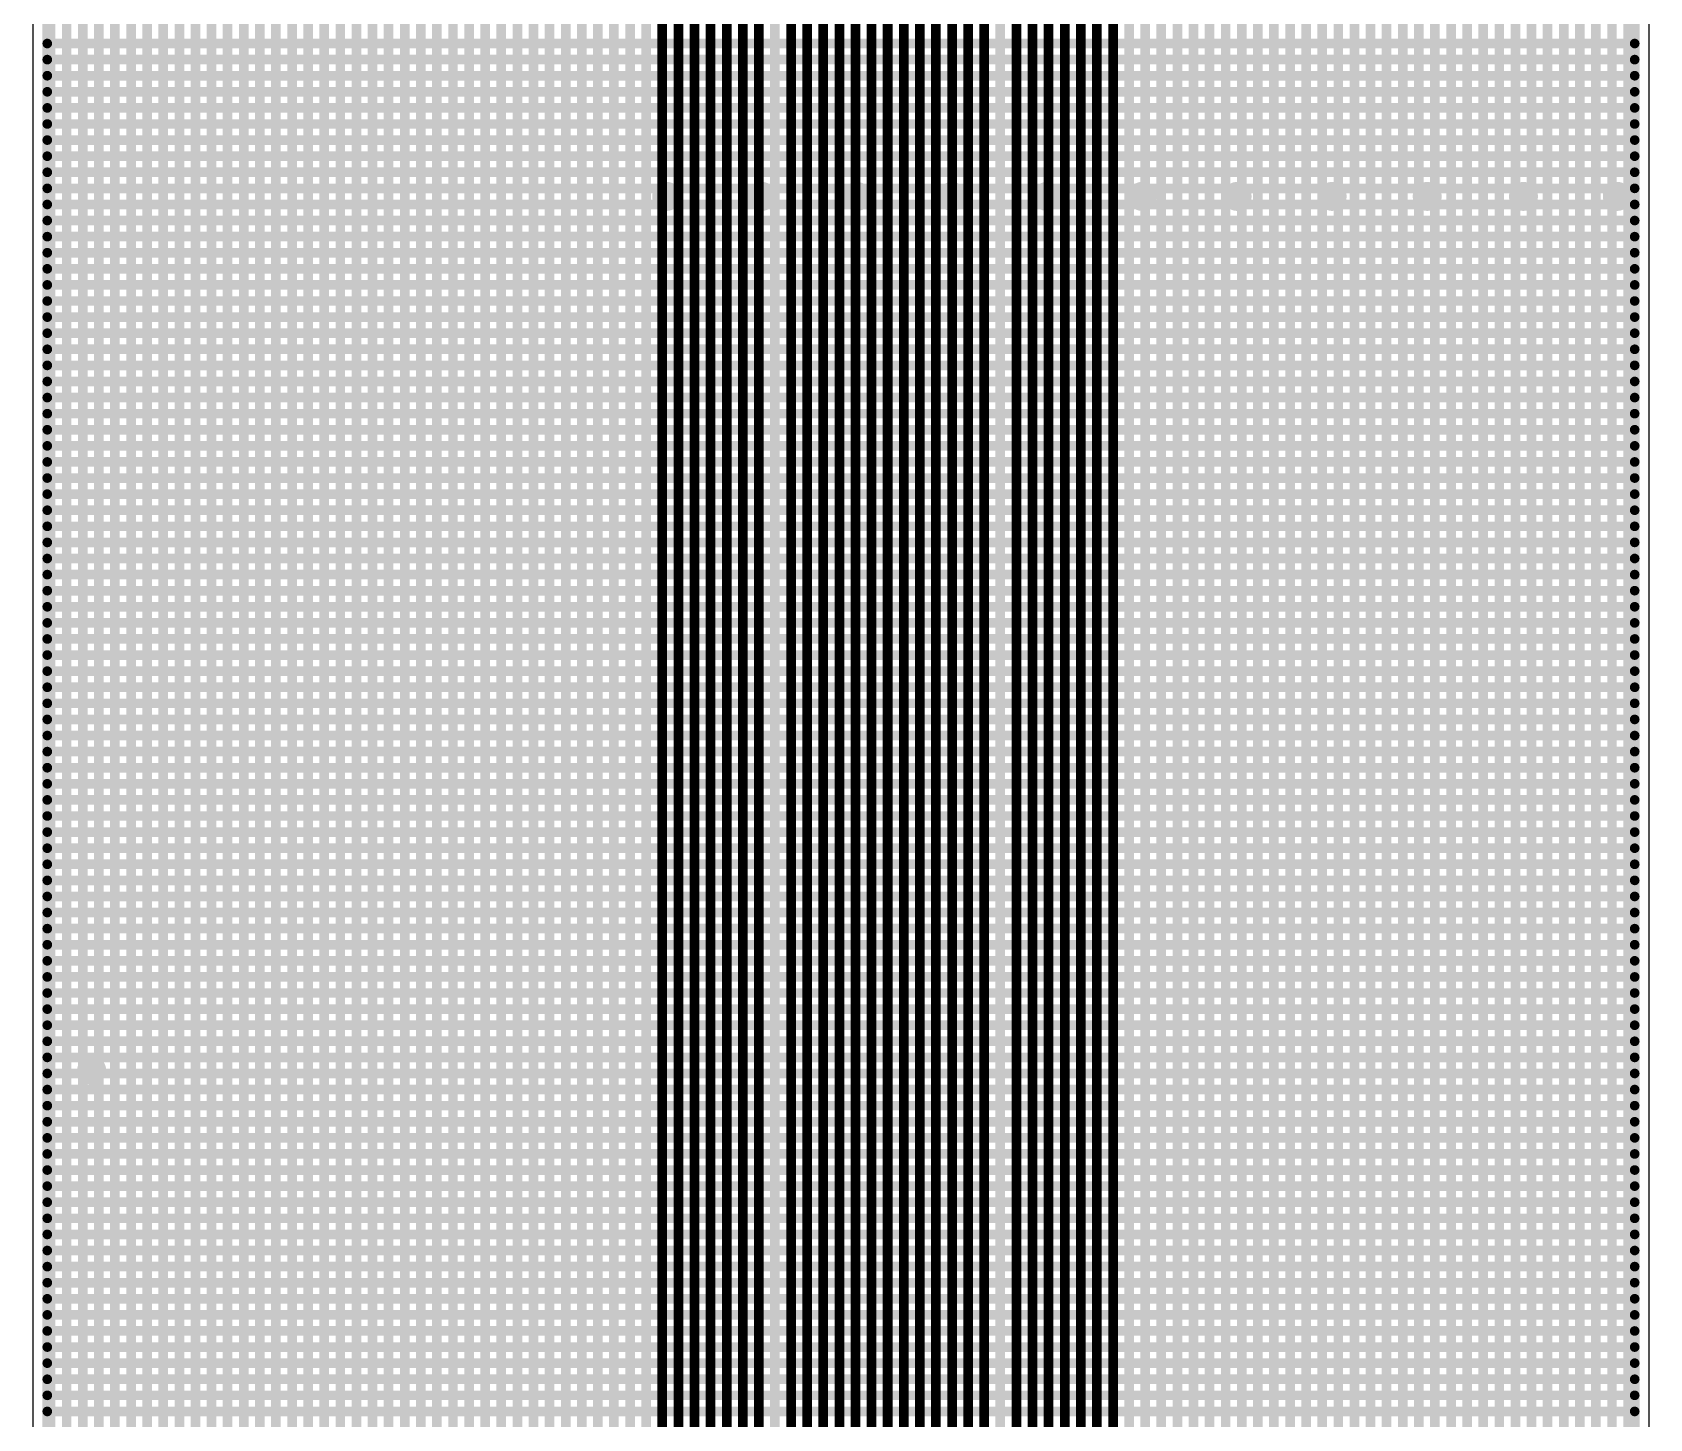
# Model space of a CAD drawing. Header units: millimetres. Extents: x 2260 to 2572, y -21 to 200.
# Drawn here: x 2325.19 to 2350.71, y 84 to 105.88 of the extents above; entities that cross this region are included whole.
import ezdxf

# ---------------------------------------------------------------- set-up
doc = ezdxf.new("R2010")
doc.units = ezdxf.units.MM
doc.layers.get('0').update_dxf_attribs({"lineweight": 18})
doc.layers.add('01', color=1, linetype='Continuous', lineweight=18)

# ---------------------------------------------------------------- blocks, each defined once
blk = doc.blocks.new('PAD_R1')
blk.add_lwpolyline([(0.25, 0, 0.5, 0.5, 1), (-0.25, 0, 0.5, 0.5, 1)], format="xyseb", close=True)

msp = doc.modelspace()

# ---------------------------------------------------------------- linework, layer by layer
at = {"layer": '01'}
msp.add_lwpolyline([(2325.2, 61.929, 0.02, 0.02, 0.414219), (2325.5, 61.629, 0.02, 0.02, 0), (2350.4, 61.629, 0.02, 0.02, 0.414219), (2350.7, 61.929, 0.02, 0.02, 0), (2350.7, 141.291, 0.02, 0.02, 0.414219), (2350.4, 141.591, 0.02, 0.02, 0), (2325.5, 141.591, 0.02, 0.02, 0.414219), (2325.2, 141.291, 0.02, 0.02, 0)], format="xyseb", close=True, dxfattribs=at)
for points in [[(2325.426, 137.536, 0.152, 0.152, 0), (2325.426, 65.729, 0.152, 0.152, 0)], [(2325.478, 137.536, 0.152, 0.152, 0), (2325.478, 65.729, 0.152, 0.152, 0)], [(2325.732, 137.536, 0.152, 0.152, 0), (2325.732, 65.729, 0.152, 0.152, 0)], [(2325.986, 137.536, 0.152, 0.152, 0), (2325.986, 65.729, 0.152, 0.152, 0)], [(2326.24, 137.536, 0.152, 0.152, 0), (2326.24, 65.729, 0.152, 0.152, 0)], [(2326.494, 137.536, 0.152, 0.152, 0), (2326.494, 65.729, 0.152, 0.152, 0)], [(2326.748, 137.536, 0.152, 0.152, 0), (2326.748, 65.729, 0.152, 0.152, 0)], [(2327.002, 137.536, 0.152, 0.152, 0), (2327.002, 65.729, 0.152, 0.152, 0)], [(2327.256, 137.536, 0.152, 0.152, 0), (2327.256, 65.729, 0.152, 0.152, 0)], [(2327.51, 137.536, 0.152, 0.152, 0), (2327.51, 65.729, 0.152, 0.152, 0)], [(2327.764, 137.536, 0.152, 0.152, 0), (2327.764, 65.729, 0.152, 0.152, 0)], [(2328.018, 137.536, 0.152, 0.152, 0), (2328.018, 65.729, 0.152, 0.152, 0)], [(2328.272, 137.536, 0.152, 0.152, 0), (2328.272, 65.729, 0.152, 0.152, 0)], [(2328.526, 137.536, 0.152, 0.152, 0), (2328.526, 65.729, 0.152, 0.152, 0)], [(2328.78, 137.536, 0.152, 0.152, 0), (2328.78, 65.729, 0.152, 0.152, 0)], [(2329.034, 137.536, 0.152, 0.152, 0), (2329.034, 65.729, 0.152, 0.152, 0)], [(2329.288, 137.536, 0.152, 0.152, 0), (2329.288, 65.729, 0.152, 0.152, 0)], [(2329.542, 137.536, 0.152, 0.152, 0), (2329.542, 65.729, 0.152, 0.152, 0)], [(2329.796, 137.536, 0.152, 0.152, 0), (2329.796, 65.729, 0.152, 0.152, 0)], [(2330.05, 137.536, 0.152, 0.152, 0), (2330.05, 65.729, 0.152, 0.152, 0)], [(2330.304, 137.536, 0.152, 0.152, 0), (2330.304, 65.729, 0.152, 0.152, 0)], [(2330.558, 137.536, 0.152, 0.152, 0), (2330.558, 65.729, 0.152, 0.152, 0)], [(2330.812, 137.536, 0.152, 0.152, 0), (2330.812, 65.729, 0.152, 0.152, 0)], [(2331.066, 137.536, 0.152, 0.152, 0), (2331.066, 65.729, 0.152, 0.152, 0)], [(2331.32, 137.536, 0.152, 0.152, 0), (2331.32, 65.729, 0.152, 0.152, 0)], [(2331.574, 137.536, 0.152, 0.152, 0), (2331.574, 65.729, 0.152, 0.152, 0)], [(2331.828, 137.536, 0.152, 0.152, 0), (2331.828, 65.729, 0.152, 0.152, 0)], [(2332.082, 137.536, 0.152, 0.152, 0), (2332.082, 65.729, 0.152, 0.152, 0)], [(2332.336, 137.536, 0.152, 0.152, 0), (2332.336, 65.729, 0.152, 0.152, 0)], [(2332.59, 137.536, 0.152, 0.152, 0), (2332.59, 65.729, 0.152, 0.152, 0)], [(2332.844, 137.536, 0.152, 0.152, 0), (2332.844, 65.729, 0.152, 0.152, 0)], [(2333.098, 137.536, 0.152, 0.152, 0), (2333.098, 65.729, 0.152, 0.152, 0)], [(2333.352, 137.536, 0.152, 0.152, 0), (2333.352, 65.729, 0.152, 0.152, 0)], [(2333.606, 137.536, 0.152, 0.152, 0), (2333.606, 65.729, 0.152, 0.152, 0)], [(2333.86, 137.536, 0.152, 0.152, 0), (2333.86, 65.729, 0.152, 0.152, 0)], [(2334.114, 137.536, 0.152, 0.152, 0), (2334.114, 65.729, 0.152, 0.152, 0)], [(2334.368, 137.536, 0.152, 0.152, 0), (2334.368, 65.729, 0.152, 0.152, 0)], [(2334.622, 137.536, 0.152, 0.152, 0), (2334.622, 65.729, 0.152, 0.152, 0)], [(2334.876, 137.536, 0.152, 0.152, 0), (2334.876, 65.729, 0.152, 0.152, 0)], [(2336.908, 137.536, 0.152, 0.152, 0), (2336.908, 65.729, 0.152, 0.152, 0)], [(2339.169, 69.858, 0.102, 0.102, 0), (2339.169, 137.536, 0.102, 0.102, 0)], [(2339.22, 69.858, 0.102, 0.102, 0), (2339.22, 137.536, 0.102, 0.102, 0)], [(2339.423, 69.908, 0.102, 0.102, 0), (2339.423, 137.536, 0.102, 0.102, 0)], [(2339.474, 69.908, 0.102, 0.102, 0), (2339.474, 137.536, 0.102, 0.102, 0)], [(2339.677, 69.908, 0.102, 0.102, 0), (2339.677, 137.536, 0.102, 0.102, 0)], [(2339.728, 69.908, 0.102, 0.102, 0), (2339.728, 137.536, 0.102, 0.102, 0)], [(2339.931, 69.857, 0.102, 0.102, 0), (2339.931, 137.536, 0.102, 0.102, 0)], [(2339.982, 69.857, 0.102, 0.102, 0), (2339.982, 137.536, 0.102, 0.102, 0)], [(2340.185, 69.716, 0.102, 0.102, 0), (2340.185, 137.536, 0.102, 0.102, 0)], [(2340.236, 69.716, 0.102, 0.102, 0), (2340.236, 137.536, 0.102, 0.102, 0)], [(2340.464, 137.536, 0.152, 0.152, 0), (2340.464, 65.729, 0.152, 0.152, 0)], [(2340.693, 69.873, 0.102, 0.102, 0), (2340.693, 137.536, 0.102, 0.102, 0)], [(2340.744, 69.873, 0.102, 0.102, 0), (2340.744, 137.536, 0.102, 0.102, 0)], [(2340.947, 69.873, 0.102, 0.102, 0), (2340.947, 137.536, 0.102, 0.102, 0)], [(2340.998, 69.873, 0.102, 0.102, 0), (2340.998, 137.536, 0.102, 0.102, 0)], [(2341.201, 69.873, 0.102, 0.102, 0), (2341.201, 137.536, 0.102, 0.102, 0)], [(2341.252, 69.873, 0.102, 0.102, 0), (2341.252, 137.536, 0.102, 0.102, 0)], [(2341.455, 69.873, 0.102, 0.102, 0), (2341.455, 137.536, 0.102, 0.102, 0)], [(2341.506, 69.873, 0.102, 0.102, 0), (2341.506, 137.536, 0.102, 0.102, 0)], [(2341.709, 69.859, 0.102, 0.102, 0), (2341.709, 137.536, 0.102, 0.102, 0)], [(2341.76, 69.859, 0.102, 0.102, 0), (2341.76, 137.536, 0.102, 0.102, 0)], [(2341.963, 69.781, 0.102, 0.102, 0), (2341.963, 137.536, 0.102, 0.102, 0)], [(2342.014, 69.781, 0.102, 0.102, 0), (2342.014, 137.536, 0.102, 0.102, 0)], [(2342.217, 69.546, 0.102, 0.102, 0), (2342.217, 137.536, 0.102, 0.102, 0)], [(2342.268, 69.546, 0.102, 0.102, 0), (2342.268, 137.536, 0.102, 0.102, 0)], [(2342.496, 137.536, 0.152, 0.152, 0), (2342.496, 65.729, 0.152, 0.152, 0)], [(2342.75, 137.536, 0.152, 0.152, 0), (2342.75, 65.729, 0.152, 0.152, 0)], [(2343.004, 137.536, 0.152, 0.152, 0), (2343.004, 65.729, 0.152, 0.152, 0)], [(2343.258, 137.536, 0.152, 0.152, 0), (2343.258, 65.729, 0.152, 0.152, 0)], [(2343.512, 137.536, 0.152, 0.152, 0), (2343.512, 65.729, 0.152, 0.152, 0)], [(2343.766, 137.536, 0.152, 0.152, 0), (2343.766, 65.729, 0.152, 0.152, 0)], [(2344.02, 137.536, 0.152, 0.152, 0), (2344.02, 65.729, 0.152, 0.152, 0)], [(2344.274, 137.536, 0.152, 0.152, 0), (2344.274, 65.729, 0.152, 0.152, 0)], [(2344.528, 137.536, 0.152, 0.152, 0), (2344.528, 65.729, 0.152, 0.152, 0)], [(2344.782, 137.536, 0.152, 0.152, 0), (2344.782, 65.729, 0.152, 0.152, 0)], [(2345.036, 137.536, 0.152, 0.152, 0), (2345.036, 65.729, 0.152, 0.152, 0)], [(2345.29, 137.536, 0.152, 0.152, 0), (2345.29, 65.729, 0.152, 0.152, 0)], [(2345.544, 137.536, 0.152, 0.152, 0), (2345.544, 65.729, 0.152, 0.152, 0)], [(2345.798, 137.536, 0.152, 0.152, 0), (2345.798, 65.729, 0.152, 0.152, 0)], [(2346.052, 137.536, 0.152, 0.152, 0), (2346.052, 65.729, 0.152, 0.152, 0)], [(2346.306, 137.536, 0.152, 0.152, 0), (2346.306, 65.729, 0.152, 0.152, 0)], [(2346.56, 137.536, 0.152, 0.152, 0), (2346.56, 65.729, 0.152, 0.152, 0)], [(2346.814, 137.536, 0.152, 0.152, 0), (2346.814, 65.729, 0.152, 0.152, 0)], [(2347.068, 137.536, 0.152, 0.152, 0), (2347.068, 65.729, 0.152, 0.152, 0)], [(2347.322, 137.536, 0.152, 0.152, 0), (2347.322, 65.729, 0.152, 0.152, 0)], [(2347.576, 137.536, 0.152, 0.152, 0), (2347.576, 65.729, 0.152, 0.152, 0)], [(2347.83, 137.536, 0.152, 0.152, 0), (2347.83, 65.729, 0.152, 0.152, 0)], [(2348.084, 137.536, 0.152, 0.152, 0), (2348.084, 65.729, 0.152, 0.152, 0)], [(2348.338, 137.536, 0.152, 0.152, 0), (2348.338, 65.729, 0.152, 0.152, 0)], [(2348.592, 137.536, 0.152, 0.152, 0), (2348.592, 65.729, 0.152, 0.152, 0)], [(2348.846, 137.536, 0.152, 0.152, 0), (2348.846, 65.729, 0.152, 0.152, 0)], [(2349.1, 137.536, 0.152, 0.152, 0), (2349.1, 65.729, 0.152, 0.152, 0)], [(2349.354, 137.536, 0.152, 0.152, 0), (2349.354, 65.729, 0.152, 0.152, 0)], [(2349.608, 137.536, 0.152, 0.152, 0), (2349.608, 65.729, 0.152, 0.152, 0)], [(2349.862, 137.536, 0.152, 0.152, 0), (2349.862, 65.729, 0.152, 0.152, 0)], [(2350.116, 137.536, 0.152, 0.152, 0), (2350.116, 65.729, 0.152, 0.152, 0)], [(2350.37, 137.536, 0.152, 0.152, 0), (2350.37, 65.729, 0.152, 0.152, 0)], [(2350.474, 137.536, 0.152, 0.152, 0), (2350.474, 65.729, 0.152, 0.152, 0)], [(2335.067, 137.536, 0.0254, 0.0254, 0), (2335.067, 65.729, 0.0254, 0.0254, 0)], [(2337.099, 137.536, 0.0254, 0.0254, 0), (2337.099, 69.872, 0.0254, 0.0254, 0)], [(2339.131, 137.536, 0.0254, 0.0254, 0), (2339.131, 69.811, 0.0254, 0.0254, 0)], [(2339.258, 69.867, 0.0254, 0.0254, 0), (2339.258, 137.536, 0.0254, 0.0254, 0)], [(2339.385, 137.536, 0.0254, 0.0254, 0), (2339.385, 69.903, 0.0254, 0.0254, 0)], [(2339.512, 69.919, 0.0254, 0.0254, 0), (2339.512, 137.536, 0.0254, 0.0254, 0)], [(2339.639, 137.536, 0.0254, 0.0254, 0), (2339.639, 69.919, 0.0254, 0.0254, 0)], [(2339.766, 69.9, 0.0254, 0.0254, 0), (2339.766, 137.536, 0.0254, 0.0254, 0)], [(2339.893, 137.536, 0.0254, 0.0254, 0), (2339.893, 69.865, 0.0254, 0.0254, 0)], [(2340.02, 69.811, 0.0254, 0.0254, 0), (2340.02, 137.536, 0.0254, 0.0254, 0)], [(2340.147, 137.536, 0.0254, 0.0254, 0), (2340.147, 69.722, 0.0254, 0.0254, 0)], [(2340.274, 69.557, 0.0254, 0.0254, 0), (2340.274, 137.536, 0.0254, 0.0254, 0)], [(2340.655, 137.536, 0.0254, 0.0254, 0), (2340.655, 65.729, 0.0254, 0.0254, 0)], [(2340.782, 69.886, 0.0254, 0.0254, 0), (2340.782, 137.536, 0.0254, 0.0254, 0)], [(2340.909, 137.536, 0.0254, 0.0254, 0), (2340.909, 69.886, 0.0254, 0.0254, 0)], [(2341.036, 69.886, 0.0254, 0.0254, 0), (2341.036, 137.536, 0.0254, 0.0254, 0)], [(2341.163, 137.536, 0.0254, 0.0254, 0), (2341.163, 69.886, 0.0254, 0.0254, 0)], [(2341.29, 69.886, 0.0254, 0.0254, 0), (2341.29, 137.536, 0.0254, 0.0254, 0)], [(2341.417, 137.536, 0.0254, 0.0254, 0), (2341.417, 69.886, 0.0254, 0.0254, 0)], [(2341.544, 69.881, 0.0254, 0.0254, 0), (2341.544, 137.536, 0.0254, 0.0254, 0)], [(2341.671, 137.536, 0.0254, 0.0254, 0), (2341.671, 69.87, 0.0254, 0.0254, 0)], [(2341.798, 69.846, 0.0254, 0.0254, 0), (2341.798, 137.536, 0.0254, 0.0254, 0)], [(2341.925, 137.536, 0.0254, 0.0254, 0), (2341.925, 69.788, 0.0254, 0.0254, 0)], [(2342.052, 69.702, 0.0254, 0.0254, 0), (2342.052, 137.536, 0.0254, 0.0254, 0)], [(2342.179, 137.536, 0.0254, 0.0254, 0), (2342.179, 69.55, 0.0254, 0.0254, 0)], [(2342.306, 69.254, 0.0254, 0.0254, 0), (2342.306, 137.536, 0.0254, 0.0254, 0)], [(2335.105, 65.729, 0.102, 0.102, 0), (2335.105, 134.442, 0.102, 0.102, 0)], [(2335.156, 65.729, 0.102, 0.102, 0), (2335.156, 134.442, 0.102, 0.102, 0)], [(2338.115, 134.526, 0.0254, 0.0254, 0), (2338.115, 68.263, 0.0254, 0.0254, 0)], [(2335.194, 65.729, 0.0254, 0.0254, 0), (2335.194, 134.438, 0.0254, 0.0254, 0)], [(2337.988, 68.263, 0.0254, 0.0254, 0), (2337.988, 134.234, 0.0254, 0.0254, 0)], [(2338.153, 68.251, 0.102, 0.102, 0), (2338.153, 134.043, 0.102, 0.102, 0)], [(2338.204, 68.251, 0.102, 0.102, 0), (2338.204, 134.043, 0.102, 0.102, 0)], [(2338.242, 68.263, 0.0254, 0.0254, 0), (2338.242, 134.042, 0.0254, 0.0254, 0)], [(2337.899, 68.251, 0.102, 0.102, 0), (2337.899, 133.747, 0.102, 0.102, 0)], [(2337.861, 133.745, 0.0254, 0.0254, 0), (2337.861, 68.263, 0.0254, 0.0254, 0)], [(2337.95, 68.251, 0.102, 0.102, 0), (2337.95, 133.747, 0.102, 0.102, 0)], [(2335.321, 133.518, 0.0254, 0.0254, 0), (2335.321, 65.729, 0.0254, 0.0254, 0)], [(2338.369, 133.557, 0.0254, 0.0254, 0), (2338.369, 68.263, 0.0254, 0.0254, 0)], [(2335.359, 65.729, 0.102, 0.102, 0), (2335.359, 133.416, 0.102, 0.102, 0)], [(2335.41, 65.729, 0.102, 0.102, 0), (2335.41, 133.416, 0.102, 0.102, 0)], [(2335.448, 65.729, 0.0254, 0.0254, 0), (2335.448, 133.409, 0.0254, 0.0254, 0)], [(2335.613, 65.729, 0.102, 0.102, 0), (2335.613, 133.349, 0.102, 0.102, 0)], [(2335.575, 133.358, 0.0254, 0.0254, 0), (2335.575, 65.729, 0.0254, 0.0254, 0)], [(2335.664, 65.729, 0.102, 0.102, 0), (2335.664, 133.349, 0.102, 0.102, 0)], [(2335.702, 65.729, 0.0254, 0.0254, 0), (2335.702, 133.338, 0.0254, 0.0254, 0)], [(2335.867, 65.729, 0.102, 0.102, 0), (2335.867, 133.339, 0.102, 0.102, 0)], [(2335.829, 133.33, 0.0254, 0.0254, 0), (2335.829, 65.729, 0.0254, 0.0254, 0)], [(2335.918, 65.729, 0.102, 0.102, 0), (2335.918, 133.339, 0.102, 0.102, 0)], [(2335.956, 65.729, 0.0254, 0.0254, 0), (2335.956, 133.327, 0.0254, 0.0254, 0)], [(2336.121, 65.729, 0.102, 0.102, 0), (2336.121, 133.339, 0.102, 0.102, 0)], [(2336.083, 133.327, 0.0254, 0.0254, 0), (2336.083, 65.729, 0.0254, 0.0254, 0)], [(2336.172, 65.729, 0.102, 0.102, 0), (2336.172, 133.339, 0.102, 0.102, 0)], [(2336.21, 65.729, 0.0254, 0.0254, 0), (2336.21, 133.327, 0.0254, 0.0254, 0)], [(2336.375, 65.729, 0.102, 0.102, 0), (2336.375, 133.339, 0.102, 0.102, 0)], [(2336.337, 133.327, 0.0254, 0.0254, 0), (2336.337, 65.729, 0.0254, 0.0254, 0)], [(2336.426, 65.729, 0.102, 0.102, 0), (2336.426, 133.339, 0.102, 0.102, 0)], [(2336.464, 65.729, 0.0254, 0.0254, 0), (2336.464, 133.327, 0.0254, 0.0254, 0)], [(2336.629, 65.729, 0.102, 0.102, 0), (2336.629, 133.339, 0.102, 0.102, 0)], [(2336.591, 133.327, 0.0254, 0.0254, 0), (2336.591, 65.729, 0.0254, 0.0254, 0)], [(2336.68, 65.729, 0.102, 0.102, 0), (2336.68, 133.339, 0.102, 0.102, 0)], [(2336.718, 65.729, 0.0254, 0.0254, 0), (2336.718, 133.327, 0.0254, 0.0254, 0)], [(2337.137, 69.859, 0.102, 0.102, 0), (2337.137, 133.339, 0.102, 0.102, 0)], [(2337.188, 69.859, 0.102, 0.102, 0), (2337.188, 133.339, 0.102, 0.102, 0)], [(2337.226, 69.872, 0.0254, 0.0254, 0), (2337.226, 133.327, 0.0254, 0.0254, 0)], [(2337.391, 69.859, 0.102, 0.102, 0), (2337.391, 133.339, 0.102, 0.102, 0)], [(2337.353, 133.327, 0.0254, 0.0254, 0), (2337.353, 69.872, 0.0254, 0.0254, 0)], [(2337.442, 69.859, 0.102, 0.102, 0), (2337.442, 133.339, 0.102, 0.102, 0)], [(2337.48, 69.872, 0.0254, 0.0254, 0), (2337.48, 133.327, 0.0254, 0.0254, 0)], [(2337.645, 68.251, 0.102, 0.102, 0), (2337.645, 133.339, 0.102, 0.102, 0)], [(2337.607, 133.327, 0.0254, 0.0254, 0), (2337.607, 68.263, 0.0254, 0.0254, 0)], [(2337.696, 68.251, 0.102, 0.102, 0), (2337.696, 133.339, 0.102, 0.102, 0)], [(2337.734, 68.263, 0.0254, 0.0254, 0), (2337.734, 133.327, 0.0254, 0.0254, 0)], [(2338.407, 68.251, 0.102, 0.102, 0), (2338.407, 133.339, 0.102, 0.102, 0)], [(2338.458, 68.251, 0.102, 0.102, 0), (2338.458, 133.339, 0.102, 0.102, 0)], [(2338.496, 65.729, 0.0254, 0.0254, 0), (2338.496, 133.327, 0.0254, 0.0254, 0)], [(2338.661, 69.39, 0.102, 0.102, 0), (2338.661, 133.339, 0.102, 0.102, 0)], [(2338.623, 133.327, 0.0254, 0.0254, 0), (2338.623, 65.729, 0.0254, 0.0254, 0)], [(2338.712, 69.39, 0.102, 0.102, 0), (2338.712, 133.339, 0.102, 0.102, 0)], [(2338.75, 69.392, 0.0254, 0.0254, 0), (2338.75, 133.327, 0.0254, 0.0254, 0)], [(2338.915, 69.725, 0.102, 0.102, 0), (2338.915, 133.339, 0.102, 0.102, 0)], [(2338.877, 133.327, 0.0254, 0.0254, 0), (2338.877, 69.615, 0.0254, 0.0254, 0)], [(2338.966, 69.725, 0.102, 0.102, 0), (2338.966, 133.339, 0.102, 0.102, 0)], [(2339.004, 69.731, 0.0254, 0.0254, 0), (2339.004, 133.327, 0.0254, 0.0254, 0)], [(2350.474, 105.701, 0.152, 0.152, 0), (2325.426, 105.701, 0.152, 0.152, 0)], [(2350.474, 105.447, 0.152, 0.152, 0), (2325.426, 105.447, 0.152, 0.152, 0)], [(2350.474, 105.193, 0.152, 0.152, 0), (2325.426, 105.193, 0.152, 0.152, 0)], [(2350.474, 104.939, 0.152, 0.152, 0), (2325.426, 104.939, 0.152, 0.152, 0)], [(2350.474, 104.685, 0.152, 0.152, 0), (2325.426, 104.685, 0.152, 0.152, 0)], [(2350.474, 104.431, 0.152, 0.152, 0), (2325.426, 104.431, 0.152, 0.152, 0)], [(2350.474, 104.177, 0.152, 0.152, 0), (2325.426, 104.177, 0.152, 0.152, 0)], [(2350.474, 103.923, 0.152, 0.152, 0), (2325.426, 103.923, 0.152, 0.152, 0)], [(2350.474, 103.669, 0.152, 0.152, 0), (2325.426, 103.669, 0.152, 0.152, 0)], [(2350.474, 103.415, 0.152, 0.152, 0), (2325.426, 103.415, 0.152, 0.152, 0)], [(2350.474, 103.161, 0.152, 0.152, 0), (2325.426, 103.161, 0.152, 0.152, 0)], [(2350.474, 102.907, 0.152, 0.152, 0), (2325.426, 102.907, 0.152, 0.152, 0)], [(2350.474, 102.653, 0.152, 0.152, 0), (2325.426, 102.653, 0.152, 0.152, 0)], [(2350.474, 102.399, 0.152, 0.152, 0), (2325.426, 102.399, 0.152, 0.152, 0)], [(2350.474, 102.145, 0.152, 0.152, 0), (2325.426, 102.145, 0.152, 0.152, 0)], [(2350.474, 101.891, 0.152, 0.152, 0), (2325.426, 101.891, 0.152, 0.152, 0)], [(2350.474, 101.637, 0.152, 0.152, 0), (2325.426, 101.637, 0.152, 0.152, 0)], [(2350.474, 101.383, 0.152, 0.152, 0), (2325.426, 101.383, 0.152, 0.152, 0)], [(2350.474, 101.129, 0.152, 0.152, 0), (2325.426, 101.129, 0.152, 0.152, 0)], [(2350.474, 100.875, 0.152, 0.152, 0), (2325.426, 100.875, 0.152, 0.152, 0)], [(2350.474, 100.621, 0.152, 0.152, 0), (2325.426, 100.621, 0.152, 0.152, 0)], [(2350.474, 100.367, 0.152, 0.152, 0), (2325.426, 100.367, 0.152, 0.152, 0)], [(2350.474, 100.113, 0.152, 0.152, 0), (2325.426, 100.113, 0.152, 0.152, 0)], [(2350.474, 99.859, 0.152, 0.152, 0), (2325.426, 99.859, 0.152, 0.152, 0)], [(2350.474, 99.605, 0.152, 0.152, 0), (2325.426, 99.605, 0.152, 0.152, 0)], [(2350.474, 99.351, 0.152, 0.152, 0), (2325.426, 99.351, 0.152, 0.152, 0)], [(2350.474, 99.097, 0.152, 0.152, 0), (2325.426, 99.097, 0.152, 0.152, 0)], [(2350.474, 98.843, 0.152, 0.152, 0), (2325.426, 98.843, 0.152, 0.152, 0)], [(2350.474, 98.589, 0.152, 0.152, 0), (2325.426, 98.589, 0.152, 0.152, 0)], [(2350.474, 98.335, 0.152, 0.152, 0), (2325.426, 98.335, 0.152, 0.152, 0)], [(2350.474, 98.081, 0.152, 0.152, 0), (2325.426, 98.081, 0.152, 0.152, 0)], [(2350.474, 97.827, 0.152, 0.152, 0), (2325.426, 97.827, 0.152, 0.152, 0)], [(2350.474, 97.573, 0.152, 0.152, 0), (2325.426, 97.573, 0.152, 0.152, 0)], [(2350.474, 97.319, 0.152, 0.152, 0), (2325.426, 97.319, 0.152, 0.152, 0)], [(2350.474, 97.065, 0.152, 0.152, 0), (2325.426, 97.065, 0.152, 0.152, 0)], [(2350.474, 96.811, 0.152, 0.152, 0), (2325.426, 96.811, 0.152, 0.152, 0)], [(2350.474, 96.557, 0.152, 0.152, 0), (2325.426, 96.557, 0.152, 0.152, 0)], [(2350.474, 96.303, 0.152, 0.152, 0), (2325.426, 96.303, 0.152, 0.152, 0)], [(2350.474, 96.049, 0.152, 0.152, 0), (2325.426, 96.049, 0.152, 0.152, 0)], [(2350.474, 95.795, 0.152, 0.152, 0), (2325.426, 95.795, 0.152, 0.152, 0)], [(2350.474, 95.541, 0.152, 0.152, 0), (2325.426, 95.541, 0.152, 0.152, 0)], [(2350.474, 95.287, 0.152, 0.152, 0), (2325.426, 95.287, 0.152, 0.152, 0)], [(2350.474, 95.033, 0.152, 0.152, 0), (2325.426, 95.033, 0.152, 0.152, 0)], [(2350.474, 94.779, 0.152, 0.152, 0), (2325.426, 94.779, 0.152, 0.152, 0)], [(2350.474, 94.525, 0.152, 0.152, 0), (2325.426, 94.525, 0.152, 0.152, 0)], [(2350.474, 94.271, 0.152, 0.152, 0), (2325.426, 94.271, 0.152, 0.152, 0)], [(2350.474, 94.017, 0.152, 0.152, 0), (2325.426, 94.017, 0.152, 0.152, 0)], [(2350.474, 93.763, 0.152, 0.152, 0), (2325.426, 93.763, 0.152, 0.152, 0)], [(2350.474, 93.509, 0.152, 0.152, 0), (2325.426, 93.509, 0.152, 0.152, 0)], [(2350.474, 93.255, 0.152, 0.152, 0), (2325.426, 93.255, 0.152, 0.152, 0)], [(2350.474, 93.001, 0.152, 0.152, 0), (2325.426, 93.001, 0.152, 0.152, 0)], [(2350.474, 92.747, 0.152, 0.152, 0), (2325.426, 92.747, 0.152, 0.152, 0)], [(2350.474, 92.493, 0.152, 0.152, 0), (2325.426, 92.493, 0.152, 0.152, 0)], [(2350.474, 92.239, 0.152, 0.152, 0), (2325.426, 92.239, 0.152, 0.152, 0)], [(2350.474, 91.985, 0.152, 0.152, 0), (2325.426, 91.985, 0.152, 0.152, 0)], [(2350.474, 91.731, 0.152, 0.152, 0), (2325.426, 91.731, 0.152, 0.152, 0)], [(2350.474, 91.477, 0.152, 0.152, 0), (2325.426, 91.477, 0.152, 0.152, 0)], [(2350.474, 91.223, 0.152, 0.152, 0), (2325.426, 91.223, 0.152, 0.152, 0)], [(2350.474, 90.969, 0.152, 0.152, 0), (2325.426, 90.969, 0.152, 0.152, 0)], [(2350.474, 90.715, 0.152, 0.152, 0), (2325.426, 90.715, 0.152, 0.152, 0)], [(2350.474, 90.461, 0.152, 0.152, 0), (2325.426, 90.461, 0.152, 0.152, 0)], [(2350.474, 90.207, 0.152, 0.152, 0), (2325.426, 90.207, 0.152, 0.152, 0)], [(2350.474, 89.953, 0.152, 0.152, 0), (2325.426, 89.953, 0.152, 0.152, 0)], [(2350.474, 89.699, 0.152, 0.152, 0), (2325.426, 89.699, 0.152, 0.152, 0)], [(2350.474, 89.445, 0.152, 0.152, 0), (2325.426, 89.445, 0.152, 0.152, 0)], [(2350.474, 89.191, 0.152, 0.152, 0), (2325.426, 89.191, 0.152, 0.152, 0)], [(2350.474, 88.937, 0.152, 0.152, 0), (2325.426, 88.937, 0.152, 0.152, 0)], [(2350.474, 88.683, 0.152, 0.152, 0), (2325.426, 88.683, 0.152, 0.152, 0)], [(2350.474, 88.429, 0.152, 0.152, 0), (2325.426, 88.429, 0.152, 0.152, 0)], [(2350.474, 88.175, 0.152, 0.152, 0), (2325.426, 88.175, 0.152, 0.152, 0)], [(2350.474, 87.921, 0.152, 0.152, 0), (2325.426, 87.921, 0.152, 0.152, 0)], [(2350.474, 87.667, 0.152, 0.152, 0), (2325.426, 87.667, 0.152, 0.152, 0)], [(2350.474, 87.413, 0.152, 0.152, 0), (2325.426, 87.413, 0.152, 0.152, 0)], [(2350.474, 87.159, 0.152, 0.152, 0), (2325.426, 87.159, 0.152, 0.152, 0)], [(2350.474, 86.905, 0.152, 0.152, 0), (2325.426, 86.905, 0.152, 0.152, 0)], [(2350.474, 86.651, 0.152, 0.152, 0), (2325.426, 86.651, 0.152, 0.152, 0)], [(2350.474, 86.397, 0.152, 0.152, 0), (2325.426, 86.397, 0.152, 0.152, 0)], [(2350.474, 86.143, 0.152, 0.152, 0), (2325.426, 86.143, 0.152, 0.152, 0)], [(2350.474, 85.889, 0.152, 0.152, 0), (2325.426, 85.889, 0.152, 0.152, 0)], [(2350.474, 85.635, 0.152, 0.152, 0), (2325.426, 85.635, 0.152, 0.152, 0)], [(2350.474, 85.381, 0.152, 0.152, 0), (2325.426, 85.381, 0.152, 0.152, 0)], [(2350.474, 85.127, 0.152, 0.152, 0), (2325.426, 85.127, 0.152, 0.152, 0)], [(2350.474, 84.873, 0.152, 0.152, 0), (2325.426, 84.873, 0.152, 0.152, 0)], [(2350.474, 84.619, 0.152, 0.152, 0), (2325.426, 84.619, 0.152, 0.152, 0)], [(2350.474, 84.365, 0.152, 0.152, 0), (2325.426, 84.365, 0.152, 0.152, 0)], [(2350.474, 84.111, 0.152, 0.152, 0), (2325.426, 84.111, 0.152, 0.152, 0)]]:
    msp.add_lwpolyline(points, format="xyseb", dxfattribs=at)

# ---------------------------------------------------------------- block references
for p, xscale, yscale in [((2325.426, 105.701), -0.1524, 0.1524), ((2350.474, 105.701), -0.1524, 0.1524), ((2325.426, 105.447), -0.1524, 0.1524), ((2350.474, 105.447), -0.1524, 0.1524), ((2325.426, 105.193), -0.1524, 0.1524), ((2350.474, 105.193), -0.1524, 0.1524), ((2325.426, 104.939), -0.1524, 0.1524), ((2350.474, 104.939), -0.1524, 0.1524), ((2325.426, 104.685), -0.1524, 0.1524), ((2350.474, 104.685), -0.1524, 0.1524), ((2325.426, 104.431), -0.1524, 0.1524), ((2350.474, 104.431), -0.1524, 0.1524), ((2325.426, 104.177), -0.1524, 0.1524), ((2350.474, 104.177), -0.1524, 0.1524), ((2325.426, 103.923), -0.1524, 0.1524), ((2350.474, 103.923), -0.1524, 0.1524), ((2325.426, 103.669), -0.1524, 0.1524), ((2350.474, 103.669), -0.1524, 0.1524), ((2325.426, 103.415), -0.1524, 0.1524), ((2335.2, 103.288), -0.456945, 0.456945), ((2336.7, 103.288), -0.456945, 0.456945), ((2338.2, 103.288), -0.456945, 0.456945), ((2339.7, 103.288), -0.456945, 0.456945), ((2341.2, 103.288), -0.456945, 0.456945), ((2342.7, 103.288), -0.456945, 0.456945), ((2344.2, 103.288), -0.456945, 0.456945), ((2345.7, 103.288), -0.456945, 0.456945), ((2347.2, 103.288), -0.456945, 0.456945), ((2348.719, 103.288), -0.456945, 0.456945), ((2350.2, 103.288), -0.456945, 0.456945), ((2350.474, 103.415), -0.1524, 0.1524), ((2325.426, 103.161), -0.1524, 0.1524), ((2350.474, 103.161), -0.1524, 0.1524), ((2325.426, 102.907), -0.1524, 0.1524), ((2350.474, 102.907), -0.1524, 0.1524), ((2325.426, 102.653), -0.1524, 0.1524), ((2350.474, 102.653), -0.1524, 0.1524), ((2325.426, 102.399), -0.1524, 0.1524), ((2350.474, 102.399), -0.1524, 0.1524), ((2325.426, 102.145), -0.1524, 0.1524), ((2350.474, 102.145), -0.1524, 0.1524), ((2325.426, 101.891), -0.1524, 0.1524), ((2350.474, 101.891), -0.1524, 0.1524), ((2325.426, 101.637), -0.1524, 0.1524), ((2350.474, 101.637), -0.1524, 0.1524), ((2325.426, 101.383), -0.1524, 0.1524), ((2350.474, 101.383), -0.1524, 0.1524), ((2325.426, 101.129), -0.1524, 0.1524), ((2350.474, 101.129), -0.1524, 0.1524), ((2325.426, 100.875), -0.1524, 0.1524), ((2350.474, 100.875), -0.1524, 0.1524), ((2325.426, 100.621), -0.1524, 0.1524), ((2350.474, 100.621), -0.1524, 0.1524), ((2325.426, 100.367), -0.1524, 0.1524), ((2350.474, 100.367), -0.1524, 0.1524), ((2325.426, 100.113), -0.1524, 0.1524), ((2350.474, 100.113), -0.1524, 0.1524), ((2325.426, 99.859), -0.1524, 0.1524), ((2350.474, 99.859), -0.1524, 0.1524), ((2325.426, 99.605), -0.1524, 0.1524), ((2350.474, 99.605), -0.1524, 0.1524), ((2325.426, 99.351), -0.1524, 0.1524), ((2350.474, 99.351), -0.1524, 0.1524), ((2325.426, 99.097), -0.1524, 0.1524), ((2350.474, 99.097), -0.1524, 0.1524), ((2325.426, 98.843), -0.1524, 0.1524), ((2350.474, 98.843), -0.1524, 0.1524), ((2325.426, 98.589), -0.1524, 0.1524), ((2350.474, 98.589), -0.1524, 0.1524), ((2325.426, 98.335), -0.1524, 0.1524), ((2350.474, 98.335), -0.1524, 0.1524), ((2325.426, 98.081), -0.1524, 0.1524), ((2350.474, 98.081), -0.1524, 0.1524), ((2325.426, 97.827), -0.1524, 0.1524), ((2350.474, 97.827), -0.1524, 0.1524), ((2325.426, 97.573), -0.1524, 0.1524), ((2350.474, 97.573), -0.1524, 0.1524), ((2325.426, 97.319), -0.1524, 0.1524), ((2350.474, 97.319), -0.1524, 0.1524), ((2325.426, 97.065), -0.1524, 0.1524), ((2350.474, 97.065), -0.1524, 0.1524), ((2325.426, 96.811), -0.1524, 0.1524), ((2350.474, 96.811), -0.1524, 0.1524), ((2325.426, 96.557), -0.1524, 0.1524), ((2350.474, 96.557), -0.1524, 0.1524), ((2325.426, 96.303), -0.1524, 0.1524), ((2350.474, 96.303), -0.1524, 0.1524), ((2325.426, 96.049), -0.1524, 0.1524), ((2350.474, 96.049), -0.1524, 0.1524), ((2325.426, 95.795), -0.1524, 0.1524), ((2350.474, 95.795), -0.1524, 0.1524), ((2325.426, 95.541), -0.1524, 0.1524), ((2350.474, 95.541), -0.1524, 0.1524), ((2325.426, 95.287), -0.1524, 0.1524), ((2350.474, 95.287), -0.1524, 0.1524), ((2325.426, 95.033), -0.1524, 0.1524), ((2350.474, 95.033), -0.1524, 0.1524), ((2325.426, 94.779), -0.1524, 0.1524), ((2350.474, 94.779), -0.1524, 0.1524), ((2325.426, 94.525), -0.1524, 0.1524), ((2350.474, 94.525), -0.1524, 0.1524), ((2325.426, 94.271), -0.1524, 0.1524), ((2350.474, 94.271), -0.1524, 0.1524), ((2325.426, 94.017), -0.1524, 0.1524), ((2350.474, 94.017), -0.1524, 0.1524), ((2325.426, 93.763), -0.1524, 0.1524), ((2350.474, 93.763), -0.1524, 0.1524), ((2325.426, 93.509), -0.1524, 0.1524), ((2350.474, 93.509), -0.1524, 0.1524), ((2325.426, 93.255), -0.1524, 0.1524), ((2350.474, 93.255), -0.1524, 0.1524), ((2325.426, 93.001), -0.1524, 0.1524), ((2350.474, 93.001), -0.1524, 0.1524), ((2325.426, 92.747), -0.1524, 0.1524), ((2350.474, 92.747), -0.1524, 0.1524), ((2325.426, 92.493), -0.1524, 0.1524), ((2350.474, 92.493), -0.1524, 0.1524), ((2325.426, 92.239), -0.1524, 0.1524), ((2350.474, 92.239), -0.1524, 0.1524), ((2325.426, 91.985), -0.1524, 0.1524), ((2350.474, 91.985), -0.1524, 0.1524), ((2325.426, 91.731), -0.1524, 0.1524), ((2350.474, 91.731), -0.1524, 0.1524), ((2325.426, 91.477), -0.1524, 0.1524), ((2350.474, 91.477), -0.1524, 0.1524), ((2325.426, 91.223), -0.1524, 0.1524), ((2350.474, 91.223), -0.1524, 0.1524), ((2325.426, 90.969), -0.1524, 0.1524), ((2350.474, 90.969), -0.1524, 0.1524), ((2325.426, 90.715), -0.1524, 0.1524), ((2350.474, 90.715), -0.1524, 0.1524), ((2325.426, 90.461), -0.1524, 0.1524), ((2350.474, 90.461), -0.1524, 0.1524), ((2325.426, 90.207), -0.1524, 0.1524), ((2350.474, 90.207), -0.1524, 0.1524), ((2325.426, 89.953), -0.1524, 0.1524), ((2350.474, 89.953), -0.1524, 0.1524), ((2325.426, 89.699), -0.1524, 0.1524), ((2326.126, 89.496), -0.456945, 0.456945), ((2350.474, 89.699), -0.1524, 0.1524), ((2325.426, 89.445), -0.1524, 0.1524), ((2350.474, 89.445), -0.1524, 0.1524), ((2325.426, 89.191), -0.1524, 0.1524), ((2350.474, 89.191), -0.1524, 0.1524), ((2325.426, 88.937), -0.1524, 0.1524), ((2350.474, 88.937), -0.1524, 0.1524), ((2325.426, 88.683), -0.1524, 0.1524), ((2350.474, 88.683), -0.1524, 0.1524), ((2325.426, 88.429), -0.1524, 0.1524), ((2350.474, 88.429), -0.1524, 0.1524), ((2325.426, 88.175), -0.1524, 0.1524), ((2350.474, 88.175), -0.1524, 0.1524), ((2325.426, 87.921), -0.1524, 0.1524), ((2350.474, 87.921), -0.1524, 0.1524), ((2325.426, 87.667), -0.1524, 0.1524), ((2350.474, 87.667), -0.1524, 0.1524), ((2325.426, 87.413), -0.1524, 0.1524), ((2350.474, 87.413), -0.1524, 0.1524), ((2325.426, 87.159), -0.1524, 0.1524), ((2350.474, 87.159), -0.1524, 0.1524), ((2325.426, 86.905), -0.1524, 0.1524), ((2350.474, 86.905), -0.1524, 0.1524), ((2325.426, 86.651), -0.1524, 0.1524), ((2350.474, 86.651), -0.1524, 0.1524), ((2325.426, 86.397), -0.1524, 0.1524), ((2350.474, 86.397), -0.1524, 0.1524), ((2325.426, 86.143), -0.1524, 0.1524), ((2350.474, 86.143), -0.1524, 0.1524), ((2325.426, 85.889), -0.1524, 0.1524), ((2350.474, 85.889), -0.1524, 0.1524), ((2325.426, 85.635), -0.1524, 0.1524), ((2350.474, 85.635), -0.1524, 0.1524), ((2325.426, 85.381), -0.1524, 0.1524), ((2350.474, 85.381), -0.1524, 0.1524), ((2325.426, 85.127), -0.1524, 0.1524), ((2350.474, 85.127), -0.1524, 0.1524), ((2325.426, 84.873), -0.1524, 0.1524), ((2350.474, 84.873), -0.1524, 0.1524), ((2325.426, 84.619), -0.1524, 0.1524), ((2350.474, 84.619), -0.1524, 0.1524), ((2325.426, 84.365), -0.1524, 0.1524), ((2350.474, 84.365), -0.1524, 0.1524), ((2325.426, 84.111), -0.1524, 0.1524), ((2350.474, 84.111), -0.1524, 0.1524)]:
    msp.add_blockref('PAD_R1', p, dxfattribs=dict(at, xscale=xscale, yscale=yscale))

doc.saveas('drawing.dxf')
